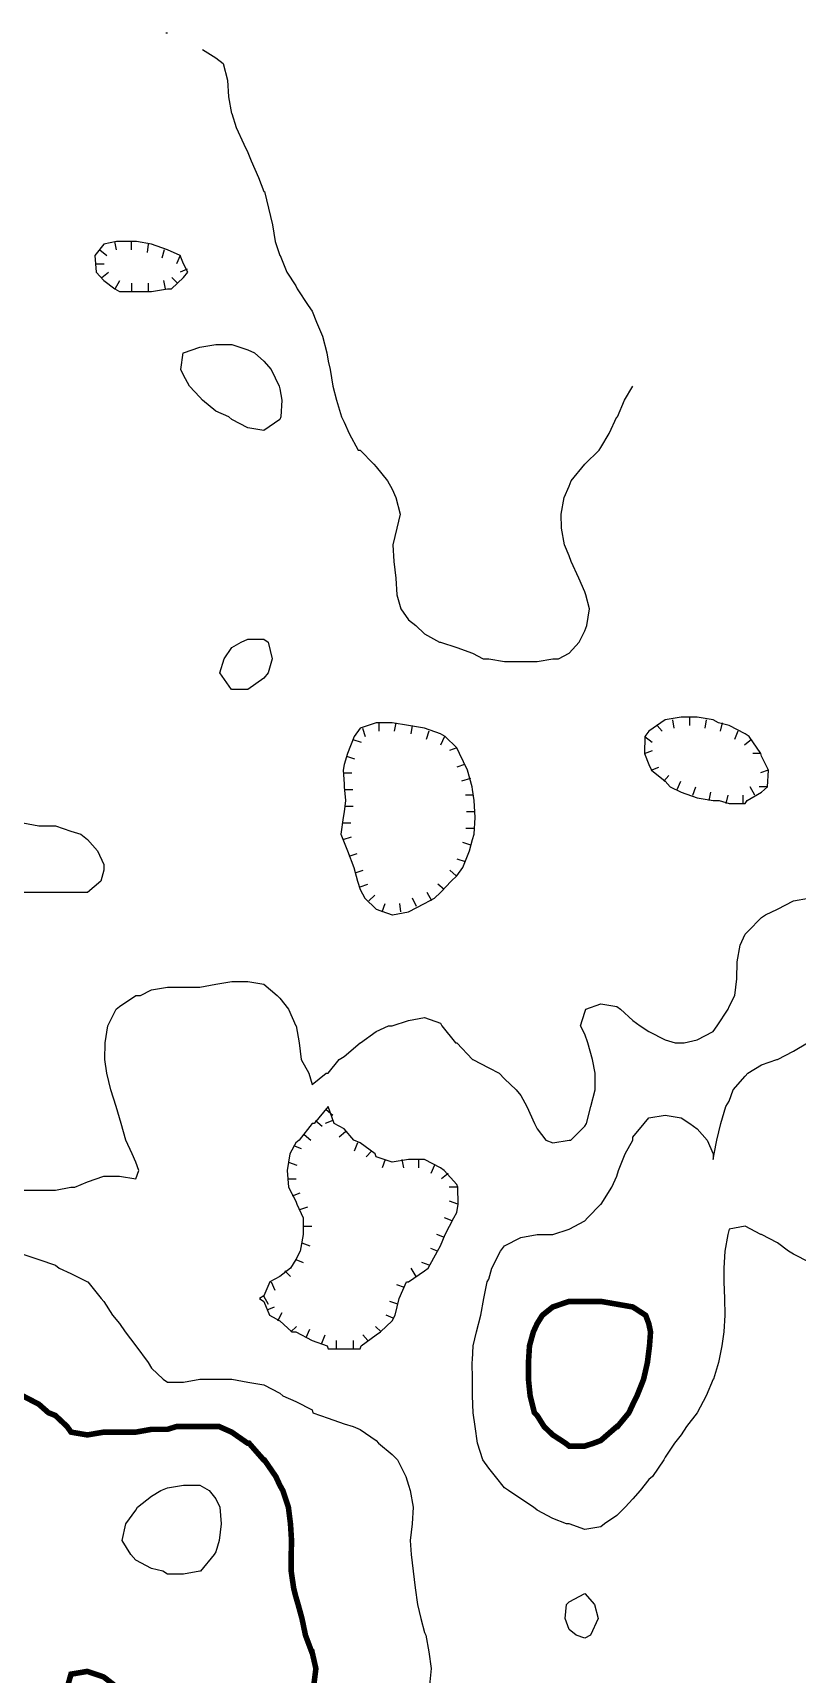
# Model space of a CAD drawing. Extents: x 628896 to 629881, y 4519193 to 4520125.
# Drawn here: x 629195.7 to 629333, y 4519803 to 4520098 of the extents above; entities that cross this region are included whole.
import ezdxf

# ---------------------------------------------------------------- set-up
doc = ezdxf.new("R2010")
doc.units = 0

msp = doc.modelspace()

# ---------------------------------------------------------------- linework, layer by layer
at = {"layer": 'GSLAYER', "linetype": 'CONTINUOUS', "flags": 128}
for points in [[(629219.625, 4520098), (629219.875, 4520098)], [(629226.1875, 4520095), (629228.5625, 4520093.5), (629229.875, 4520092.5), (629230.6875, 4520089.5), (629230.875, 4520086.5), (629231.375, 4520083.5), (629231.4375, 4520083.5), (629232.25, 4520081), (629233.625, 4520078), (629234.3125, 4520076.5), (629234.9375, 4520075), (629236.25, 4520072), (629237.1875, 4520069.5), (629237.3125, 4520069.5), (629238.0625, 4520066.5), (629238.75, 4520063.5), (629239.25, 4520060.5), (629240.0625, 4520058), (629240.125, 4520058), (629241.3125, 4520055), (629242.9375, 4520052.5), (629243.1875, 4520052), (629245.1875, 4520049), (629245.875, 4520048), (629246.6875, 4520046), (629247.75, 4520043.5), (629248.5, 4520040.5), (629248.75, 4520039), (629249.125, 4520037.5), (629249.625, 4520034.5), (629250.25, 4520032), (629251.1875, 4520029), (629251.625, 4520028), (629252.5625, 4520026), (629254.1875, 4520023), (629254.5, 4520023), (629257, 4520020.5), (629257.375, 4520020), (629259.4375, 4520017.5), (629260.25, 4520016), (629260.9375, 4520014.5), (629261.6875, 4520011.5), (629261.125, 4520009), (629260.375, 4520006), (629260.5625, 4520003), (629260.9375, 4520000), (629261.125, 4519997), (629261.8125, 4519994.5), (629263.1875, 4519992.5), (629264.5, 4519991.5), (629266.0625, 4519990), (629268.75, 4519988.5), (629268.9375, 4519988.5), (629271.875, 4519987.5), (629274.6875, 4519986.5), (629276.625, 4519985.5), (629277.625, 4519985.5), (629280.4375, 4519985), (629283.375, 4519985), (629286.3125, 4519985), (629289.125, 4519985.5), (629290.125, 4519985.5)], [(629220.625, 4520052), (629222.75, 4520054), (629223.5625, 4520055), (629222.75, 4520056.5), (629222.1875, 4520058), (629219.875, 4520059), (629217, 4520060), (629214.3125, 4520060.5), (629214.1875, 4520060.5), (629211.25, 4520060.5), (629210.75, 4520060.5), (629208.4375, 4520060), (629206.875, 4520058), (629207.0625, 4520055), (629208.4375, 4520053.5), (629210.4375, 4520052), (629211.25, 4520051.5), (629214.1875, 4520051.5), (629217, 4520051.5), (629219.875, 4520052), (629220.625, 4520052)], [(629207.75, 4520059), (629209, 4520058)], [(629210.375, 4520060.5), (629210.6875, 4520059)], [(629213.375, 4520060.5), (629213.375, 4520059)], [(629216.4375, 4520060), (629216.25, 4520058.5)], [(629219.3125, 4520059), (629218.875, 4520057.5)], [(629222.1875, 4520058), (629221.5, 4520056.5)], [(629207.0625, 4520056.5), (629208.5, 4520056.5)], [(629208.125, 4520054), (629209.3125, 4520055)], [(629223.4375, 4520055.5), (629222.1875, 4520055)], [(629210.5, 4520052), (629211.3125, 4520053.5)], [(629213.5, 4520051.5), (629213.5, 4520053)], [(629216.5, 4520051.5), (629216.5, 4520053)], [(629219.5625, 4520052), (629219.25, 4520053.5)], [(629221.6875, 4520053), (629220.6875, 4520054)], [(629230.9375, 4520029), (629228.5625, 4520030), (629226.1875, 4520032), (629225.6875, 4520032.5), (629223.875, 4520034.5), (629222.75, 4520036.5), (629222.3125, 4520037.5), (629222.6875, 4520040.5), (629222.75, 4520040.5), (629225.6875, 4520041.5), (629228.5625, 4520042), (629231.4375, 4520042), (629234.3125, 4520041), (629235.5625, 4520040.5), (629237.1875, 4520039), (629238.5, 4520037.5), (629239.9375, 4520034.5), (629240.0625, 4520034), (629240.4375, 4520032), (629240.25, 4520029), (629240.0625, 4520028.5), (629237.1875, 4520026.5), (629234.3125, 4520027), (629231.4375, 4520028.5), (629230.9375, 4520029)], [(629290.125, 4519985.5), (629292.0625, 4519986.5), (629293.875, 4519988.5), (629294.875, 4519990.5), (629295.25, 4519991.5), (629295.75, 4519994.5), (629295.0625, 4519997), (629294.875, 4519997.5), (629293.8125, 4520000), (629292.4375, 4520003), (629292.0625, 4520004), (629291.25, 4520006), (629290.6875, 4520009), (629290.625, 4520011.5), (629291.1875, 4520014.5), (629292.0625, 4520016.5), (629292.4375, 4520017.5), (629294.875, 4520020.5), (629297.4375, 4520023), (629297.75, 4520023.5), (629299.25, 4520026), (629300.625, 4520029), (629300.75, 4520029), (629302, 4520032), (629303.5, 4520034.5)], [(629231.375, 4519980), (629229.3125, 4519983), (629230.0625, 4519985.5), (629231.4375, 4519987.5), (629233.125, 4519988.5), (629234.3125, 4519989), (629237.1875, 4519989), (629238, 4519988.5), (629238.6875, 4519985.5), (629238, 4519983), (629237.1875, 4519982), (629234.3125, 4519980), (629232.5, 4519980), (629231.4375, 4519980), (629231.375, 4519980)], [(629260.3125, 4519939.5), (629263.1875, 4519940), (629266.0625, 4519941.5), (629267.875, 4519942.5), (629268.9375, 4519943.5), (629270.875, 4519945.5), (629271.875, 4519946.5), (629272.9375, 4519948), (629274.1875, 4519951), (629274.6875, 4519953), (629275, 4519954), (629275.1875, 4519957), (629275, 4519960), (629274.6875, 4519962), (629274.625, 4519962.5), (629273.8125, 4519965.5), (629272.375, 4519968.5), (629271.875, 4519969.5), (629269.8125, 4519971.5), (629268.9375, 4519972), (629266.0625, 4519973), (629263.1875, 4519973.5), (629260.25, 4519974), (629257.375, 4519974), (629254.5, 4519973), (629253.4375, 4519971.5), (629252.25, 4519968.5), (629251.625, 4519966.5), (629251.4375, 4519965.5), (629251.625, 4519963), (629251.625, 4519962.5), (629251.875, 4519960), (629251.625, 4519958), (629251.4375, 4519957), (629251.0625, 4519954), (629251.625, 4519952.5), (629252.25, 4519951), (629253.375, 4519948), (629254.0625, 4519945.5), (629254.5, 4519944), (629255.375, 4519942.5), (629257.375, 4519940.5), (629260.25, 4519939.5), (629260.3125, 4519939.5)], [(629254.9375, 4519973), (629255.4375, 4519971.5)], [(629257.875, 4519974), (629257.875, 4519972.5)], [(629260.9375, 4519974), (629260.625, 4519972.5)], [(629263.875, 4519973.5), (629263.625, 4519972)], [(629266.875, 4519972.5), (629266.375, 4519971)], [(629324.0625, 4519960), (629326.625, 4519961.5), (629327.6875, 4519962.5), (629327.875, 4519965.5), (629326.625, 4519968), (629326.5, 4519968.5), (629324.4375, 4519971.5), (629323.6875, 4519972), (629320.8125, 4519973.5), (629318.875, 4519974), (629317.9375, 4519974.5), (629315.0625, 4519975), (629312.1875, 4519975), (629309.3125, 4519974.5), (629308.5625, 4519974), (629306.375, 4519972.5), (629305.6875, 4519971.5), (629305.625, 4519968.5), (629306.375, 4519966.5), (629306.875, 4519965.5), (629309.3125, 4519963.5), (629310.1875, 4519962.5), (629312.1875, 4519961.5), (629315.0625, 4519960.5), (629317.9375, 4519960), (629319, 4519960), (629320.8125, 4519959.5), (629323.6875, 4519959.5), (629324.0625, 4519960)], [(629307.875, 4519973.5), (629308.75, 4519972.5)], [(629310.625, 4519974.5), (629310.875, 4519973)], [(629313.6875, 4519975), (629313.6875, 4519973.5)], [(629316.6875, 4519974.5), (629316.4375, 4519973)], [(629319.5625, 4519974), (629319.1875, 4519972.5)], [(629322.375, 4519972.5), (629321.75, 4519971)], [(629253.1875, 4519971), (629254.6875, 4519970.5)], [(629269.6875, 4519971.5), (629268.9375, 4519970)], [(629271.875, 4519969.5), (629270.5625, 4519969)], [(629305.6875, 4519971.5), (629307, 4519970.5)], [(629324.8125, 4519971), (629323.5625, 4519970)], [(629252.0625, 4519968), (629253.5, 4519967.5)], [(629273.25, 4519966.5), (629271.875, 4519966)], [(629305.625, 4519968.5), (629307.0625, 4519969)], [(629326.5, 4519968.5), (629325.0625, 4519968.5)], [(629251.5625, 4519965), (629253, 4519965)], [(629274.3125, 4519964), (629272.75, 4519963.5)], [(629306.8125, 4519965.5), (629308.1875, 4519966)], [(629309.0625, 4519963.5), (629310, 4519964.5)], [(629311.5, 4519962), (629312.125, 4519963.5)], [(629327.8125, 4519965.5), (629326.4375, 4519965)], [(629251.6875, 4519962), (629253.1875, 4519962)], [(629274.875, 4519961), (629273.4375, 4519961)], [(629314.3125, 4519961), (629314.8125, 4519962.5)], [(629317.25, 4519960), (629317.5, 4519961.5)], [(629320.25, 4519959.5), (629320.625, 4519961)], [(629323.3125, 4519959.5), (629323.3125, 4519961)], [(629325.4375, 4519961), (629324.5625, 4519962.5)], [(629327.6875, 4519962.5), (629326.1875, 4519962.5)], [(629251.75, 4519959), (629253.25, 4519959)], [(629275.0625, 4519958), (629273.625, 4519958)], [(629193.9375, 4519956), (629196.8125, 4519955.5), (629199.75, 4519955.5), (629202.5625, 4519954.5), (629204.3125, 4519954), (629205.5, 4519953), (629207.3125, 4519951), (629208.4375, 4519948.5), (629208.4375, 4519948), (629208.4375, 4519947.5), (629207.9375, 4519945.5), (629205.5, 4519943.5), (629202.5625, 4519943.5), (629199.75, 4519943.5), (629196.8125, 4519943.5), (629193.9375, 4519943.5)], [(629251.375, 4519956), (629252.8125, 4519956)], [(629275, 4519955), (629273.5, 4519955)], [(629251.4375, 4519953), (629252.9375, 4519953.5)], [(629274.375, 4519952), (629272.9375, 4519952.5)], [(629252.5625, 4519950), (629254, 4519950.5)], [(629273.4375, 4519949), (629271.9375, 4519949.5)], [(629253.625, 4519947), (629255.0625, 4519947.5)], [(629271.75, 4519946.5), (629270.625, 4519947.5)], [(629254.5, 4519944.5), (629255.875, 4519945)], [(629256.0625, 4519942), (629257.125, 4519943)], [(629267.375, 4519942), (629266.5625, 4519943.5)], [(629269.625, 4519944), (629268.5, 4519945)], [(629193.9375, 4519890), (629196.8125, 4519890), (629199.75, 4519890), (629202.5625, 4519890.5), (629203.25, 4519890.5), (629205.5, 4519891.5), (629208.4375, 4519892.5), (629211.25, 4519892.5), (629214.1875, 4519892), (629214.75, 4519893.5), (629214.1875, 4519895), (629213.5625, 4519896.5), (629212.4375, 4519899), (629211.5625, 4519902), (629211.25, 4519903), (629210.6875, 4519905), (629209.75, 4519908), (629209, 4519911), (629208.625, 4519913.5), (629208.6875, 4519916.5), (629209.1875, 4519919.5), (629210.6875, 4519922.5), (629211.25, 4519923), (629214.1875, 4519925), (629215.0625, 4519925), (629217, 4519926), (629219.875, 4519926.5), (629222.75, 4519926.5), (629225.6875, 4519926.5), (629228.5625, 4519927), (629231.4375, 4519927.5), (629234.3125, 4519927.5), (629237.1875, 4519927), (629239.625, 4519925), (629240.0625, 4519924.5), (629241.625, 4519922.5), (629242.9375, 4519919.5), (629243, 4519919.5), (629243.5625, 4519916.5), (629243.9375, 4519913.5), (629245.3125, 4519911), (629245.875, 4519909), (629248.4375, 4519911), (629248.75, 4519911), (629250.75, 4519913.5), (629251.625, 4519914), (629254.5, 4519916.5), (629254.5625, 4519916.5), (629257.375, 4519918.5), (629259.625, 4519919.5), (629260.25, 4519919.5), (629263.1875, 4519920.5), (629266.0625, 4519921), (629268.9375, 4519920), (629269.1875, 4519919.5), (629271.625, 4519916.5), (629271.875, 4519916.5), (629274.6875, 4519913.5), (629274.75, 4519913.5), (629277.625, 4519912), (629279.5, 4519911), (629280.4375, 4519910), (629282.5625, 4519908), (629283.375, 4519907), (629284.4375, 4519905), (629285.8125, 4519902), (629286.3125, 4519901), (629287.875, 4519899), (629289.125, 4519898.5), (629292.0625, 4519899), (629292.375, 4519899), (629294.875, 4519901.5), (629295.1875, 4519902), (629295.9375, 4519905), (629296.75, 4519908), (629296.75, 4519911), (629296.25, 4519913.5), (629295.4375, 4519916.5), (629294.875, 4519918), (629294.125, 4519919.5), (629294.875, 4519922), (629295.0625, 4519922.5), (629297.75, 4519923.5), (629300.625, 4519923), (629301.3125, 4519922.5), (629303.5, 4519920.5), (629304.8125, 4519919.5), (629306.375, 4519918.5), (629309.3125, 4519917), (629311.125, 4519916.5), (629312.1875, 4519916.5), (629312.75, 4519916.5), (629315.0625, 4519917), (629317.9375, 4519918.5), (629318.6875, 4519919.5), (629320.625, 4519922.5), (629320.8125, 4519923), (629321.8125, 4519925), (629322.1875, 4519928), (629322.25, 4519931), (629322.8125, 4519934), (629323.6875, 4519936), (629324.1875, 4519936.5), (629326.625, 4519939), (629327.3125, 4519939.5), (629329.5, 4519940.5), (629332.375, 4519942), (629335.0625, 4519942.5)], [(629258.5, 4519940), (629259, 4519941.5)], [(629261.8125, 4519940), (629261.625, 4519941.5)], [(629264.625, 4519941), (629263.9375, 4519942.5)], [(629291.5625, 4519830), (629289.125, 4519831), (629286.3125, 4519832.5), (629285.6875, 4519833), (629283.375, 4519834.5), (629281.1875, 4519836), (629280.4375, 4519836.5), (629278.8125, 4519838.5), (629277.625, 4519840), (629276.5625, 4519841.5), (629275.625, 4519844.5), (629275.1875, 4519847.5), (629274.8125, 4519850), (629274.6875, 4519853), (629274.6875, 4519856), (629274.625, 4519859), (629274.6875, 4519859.5), (629274.8125, 4519862), (629275.4375, 4519864.5), (629276.1875, 4519867.5), (629276.75, 4519870.5), (629277.3125, 4519873.5), (629277.625, 4519874), (629278.1875, 4519876), (629279.75, 4519879), (629280.4375, 4519880), (629283.375, 4519881.5), (629286.3125, 4519882), (629289.125, 4519882), (629292.0625, 4519883), (629294.875, 4519884.5), (629295.375, 4519885), (629297.75, 4519887.5), (629297.8125, 4519887.5), (629299.75, 4519890.5), (629300.625, 4519892.5), (629300.9375, 4519893.5), (629302.125, 4519896.5), (629303.5, 4519899), (629303.5, 4519899.5), (629305.5625, 4519902), (629306.375, 4519903), (629309.3125, 4519903.5), (629312.1875, 4519903), (629313.75, 4519902), (629315.0625, 4519901), (629316.875, 4519899), (629317.9375, 4519896.5), (629317.9375, 4519895.5), (629318.125, 4519896.5), (629318.625, 4519899), (629319.3125, 4519902), (629320.1875, 4519905), (629320.8125, 4519906), (629321.5625, 4519908), (629323.6875, 4519910.5), (629324.1875, 4519911), (629326.625, 4519912.5), (629329.375, 4519913.5), (629329.5, 4519913.5), (629332.375, 4519915), (629334.875, 4519916.5)], [(629254.6875, 4519862), (629257.375, 4519864), (629258.1875, 4519864.5), (629260.25, 4519866.5), (629260.8125, 4519867.5), (629261.5, 4519870.5), (629262.8125, 4519873.5), (629263.1875, 4519873.5), (629266.0625, 4519875.5), (629266.75, 4519876), (629268.4375, 4519879), (629268.9375, 4519880), (629269.8125, 4519882), (629271.375, 4519885), (629271.875, 4519886), (629272.125, 4519887.5), (629272.0625, 4519890.5), (629271.875, 4519891), (629269.625, 4519893.5), (629268.9375, 4519894), (629266.0625, 4519895.5), (629263.1875, 4519895.5), (629260.25, 4519895), (629257.375, 4519896), (629257.1875, 4519896.5), (629254.5, 4519898.5), (629253.375, 4519899), (629251.625, 4519901), (629249.875, 4519902), (629248.75, 4519905), (629246.25, 4519902), (629245.875, 4519902), (629243.5625, 4519899), (629242.9375, 4519898.5), (629241.875, 4519896.5), (629241.375, 4519893.5), (629241.625, 4519890.5), (629242.9375, 4519888), (629243.125, 4519887.5), (629244.25, 4519885), (629244.25, 4519882), (629243.75, 4519879), (629242.9375, 4519877.5), (629242, 4519876), (629240.0625, 4519874.5), (629238.3125, 4519873.5), (629237.1875, 4519871), (629236.4375, 4519870.5), (629237.1875, 4519870), (629238.25, 4519867.5), (629240.0625, 4519866.5), (629242.25, 4519864.5), (629242.9375, 4519864.5), (629245.875, 4519863), (629248.5625, 4519862), (629248.75, 4519861.5), (629251.625, 4519861.5), (629254.5, 4519861.5), (629254.6875, 4519862)], [(629248.4375, 4519904.5), (629249.625, 4519903.5)], [(629246.5, 4519902.5), (629247.6875, 4519901.5)], [(629249.625, 4519902.5), (629248.25, 4519902)], [(629244.4375, 4519900), (629245.625, 4519899)], [(629251.875, 4519900.5), (629250.75, 4519899.5)], [(629242.5625, 4519898), (629243.9375, 4519897.5)], [(629254.0625, 4519898.5), (629253.4375, 4519897)], [(629256.5625, 4519897), (629255.625, 4519896)], [(629241.625, 4519895), (629243.125, 4519894.5)], [(629259, 4519895.5), (629258.5, 4519894)], [(629262, 4519895.5), (629262.3125, 4519894)], [(629265, 4519895.5), (629265, 4519894)], [(629267.875, 4519894.5), (629267.1875, 4519893)], [(629270.3125, 4519893), (629269.125, 4519892)], [(629241.5, 4519892), (629243, 4519892)], [(629272.0625, 4519890.5), (629270.5, 4519890.5)], [(629242.375, 4519889), (629243.75, 4519889.5)], [(629243.6875, 4519886.5), (629245.125, 4519887)], [(629272.0625, 4519887.5), (629270.5625, 4519888)], [(629271.0625, 4519884.5), (629269.6875, 4519885)], [(629244.25, 4519883.5), (629245.8125, 4519883.5)], [(629269.6875, 4519881.5), (629268.3125, 4519882)], [(629335.3125, 4519877), (629332.375, 4519878.5), (629331.5, 4519879), (629329.5, 4519880.5), (629326.625, 4519882), (629326.5, 4519882), (629323.6875, 4519883.5), (629320.8125, 4519883), (629320.5625, 4519882), (629320.0625, 4519879), (629319.875, 4519876), (629319.875, 4519873.5), (629320, 4519870.5), (629320.0625, 4519867.5), (629319.875, 4519864.5), (629319.5, 4519862), (629318.875, 4519859), (629318, 4519856), (629317.9375, 4519856), (629316.6875, 4519853), (629315.0625, 4519850), (629313.125, 4519847.5), (629312.1875, 4519846), (629311, 4519844.5), (629309.3125, 4519842), (629309.0625, 4519841.5), (629307.0625, 4519838.5), (629306.375, 4519838), (629304.8125, 4519836), (629303.5, 4519834.5), (629302.125, 4519833), (629300.625, 4519831.5), (629298.4375, 4519830), (629297.75, 4519829.5), (629294.875, 4519829), (629292.0625, 4519830), (629291.5625, 4519830)], [(629193.9375, 4519878.5), (629196.8125, 4519877.5), (629199.75, 4519876.5), (629200.4375, 4519876), (629202.5625, 4519875), (629205.5, 4519873.5), (629205.5625, 4519873.5), (629208, 4519870.5), (629208.4375, 4519870), (629210, 4519867.5), (629211.25, 4519866), (629212.3125, 4519864.5), (629214.1875, 4519862), (629214.1875, 4519862), (629216.4375, 4519859), (629217, 4519858), (629219.125, 4519856), (629219.875, 4519855.5), (629222.75, 4519855.5), (629225.6875, 4519856), (629228.5625, 4519856), (629231.4375, 4519856), (629234.3125, 4519855.5), (629237.1875, 4519855), (629240.0625, 4519853.5), (629240.625, 4519853), (629242.9375, 4519852), (629245.875, 4519850.5), (629246, 4519850), (629248.75, 4519849), (629251.625, 4519848), (629253.25, 4519847.5), (629254.5, 4519847), (629257.375, 4519845), (629257.8125, 4519844.5), (629260.25, 4519842.5), (629261.25, 4519841.5), (629262.75, 4519838.5), (629263.1875, 4519837), (629263.5, 4519836), (629264.0625, 4519833), (629263.875, 4519830), (629263.5, 4519827), (629263.6875, 4519824.5), (629264.0625, 4519821.5), (629264.375, 4519818.5), (629264.8125, 4519815.5), (629265.4375, 4519813), (629266.0625, 4519810.5), (629266.3125, 4519810), (629266.875, 4519807), (629267.25, 4519804), (629267, 4519801)], [(629244.0625, 4519880.5), (629245.5, 4519880)], [(629268.4375, 4519879), (629267.1875, 4519879.5)], [(629241, 4519875.5), (629242, 4519874.5)], [(629242.9375, 4519877.5), (629244.25, 4519877)], [(629264.5625, 4519874.5), (629263.6875, 4519876)], [(629266.9375, 4519876.5), (629265.625, 4519877)], [(629238.5, 4519873.5), (629239.1875, 4519872)], [(629262.5, 4519872.5), (629261.125, 4519873)], [(629237.125, 4519871), (629238, 4519869.5)], [(629261.3125, 4519869.5), (629259.875, 4519870)], [(629237.8125, 4519868.5), (629239.125, 4519869)], [(629239.75, 4519866.5), (629240.5, 4519868)], [(629260.4375, 4519867), (629259.1875, 4519867.5)], [(629242.0625, 4519864.5), (629243.0625, 4519865.5)], [(629244.8125, 4519863.5), (629245.5, 4519865)], [(629247.625, 4519862.5), (629248.25, 4519864)], [(629255.875, 4519863), (629255, 4519864)], [(629258.3125, 4519864.5), (629257.25, 4519865.5)], [(629250.25, 4519861.5), (629250.25, 4519863)], [(629253.3125, 4519861.5), (629253.3125, 4519863)], [(629219.0625, 4519821.5), (629217, 4519822), (629214.1875, 4519823.5), (629213.3125, 4519824.5), (629211.75, 4519827), (629212.4375, 4519830), (629214.1875, 4519832.5), (629214.5, 4519833), (629217, 4519835), (629218.6875, 4519836), (629219.875, 4519836.5), (629222.75, 4519837), (629225.6875, 4519837), (629227.375, 4519836), (629228.5625, 4519834.5), (629229.3125, 4519833), (629229.5625, 4519830), (629229.1875, 4519827), (629228.5625, 4519825), (629228.3125, 4519824.5), (629225.8125, 4519821.5), (629225.6875, 4519821.5), (629222.75, 4519821), (629219.875, 4519821), (629219.0625, 4519821.5)], [(629293.3125, 4519810), (629292.0625, 4519811), (629291.375, 4519813), (629291.5625, 4519815.5), (629292.0625, 4519816), (629294.875, 4519817.5), (629296.625, 4519815.5), (629297.25, 4519813), (629295.875, 4519810), (629294.875, 4519809.5), (629293.3125, 4519810)]]:
    msp.add_lwpolyline(points, dxfattribs=at)
at = {"layer": 'GSLAYER', "linetype": 'CONTINUOUS', "const_width": 1, "flags": 128}
for points in [[(629291.4375, 4519844.5), (629289.125, 4519846), (629287.5625, 4519847.5), (629286.3125, 4519849.5), (629285.8125, 4519850), (629285.0625, 4519853), (629284.75, 4519856), (629284.75, 4519859), (629284.9375, 4519862), (629285.625, 4519864.5), (629286.3125, 4519866), (629287.25, 4519867.5), (629289.125, 4519869), (629292.0625, 4519870), (629294.875, 4519870), (629297.75, 4519870), (629300.625, 4519869.5), (629303.5, 4519869), (629305.8125, 4519867.5), (629306.375, 4519866), (629306.6875, 4519864.5), (629306.5, 4519862), (629306.375, 4519861), (629306.125, 4519859), (629305.4375, 4519856), (629304.25, 4519853), (629303.5, 4519851.5), (629302.8125, 4519850), (629300.75, 4519847.5), (629300.625, 4519847.5), (629297.75, 4519845), (629296.4375, 4519844.5), (629294.875, 4519844), (629292.0625, 4519844), (629291.4375, 4519844.5)], [(629193.9375, 4519853), (629196.8125, 4519851.5), (629198.5, 4519850), (629199.75, 4519849.5), (629201.875, 4519847.5), (629202.5625, 4519846.5), (629205.5, 4519846), (629208.4375, 4519846.5), (629211.25, 4519846.5), (629214.1875, 4519846.5), (629217, 4519847), (629219.875, 4519847), (629221.5, 4519847.5), (629222.75, 4519847.5), (629225.6875, 4519847.5), (629228.5625, 4519847.5), (629229.1875, 4519847.5), (629231.4375, 4519846.5), (629234.3125, 4519844.5), (629234.5625, 4519844.5), (629237.1875, 4519841.5), (629237.3125, 4519841.5), (629239.375, 4519838.5), (629240.0625, 4519837), (629240.625, 4519836), (629241.625, 4519833), (629242, 4519830), (629242.1875, 4519827), (629242.125, 4519824.5), (629242.125, 4519821.5), (629242.5625, 4519818.5), (629242.9375, 4519817), (629243.375, 4519815.5), (629244.0625, 4519813), (629244.6875, 4519810), (629245.8125, 4519807), (629245.875, 4519807), (629246.5625, 4519804), (629246.1875, 4519801)], [(629210.375, 4519801), (629208.4375, 4519802.5), (629205.5, 4519803.5), (629202.5625, 4519803), (629202, 4519801)]]:
    msp.add_lwpolyline(points, dxfattribs=at)

doc.saveas('drawing.dxf')
